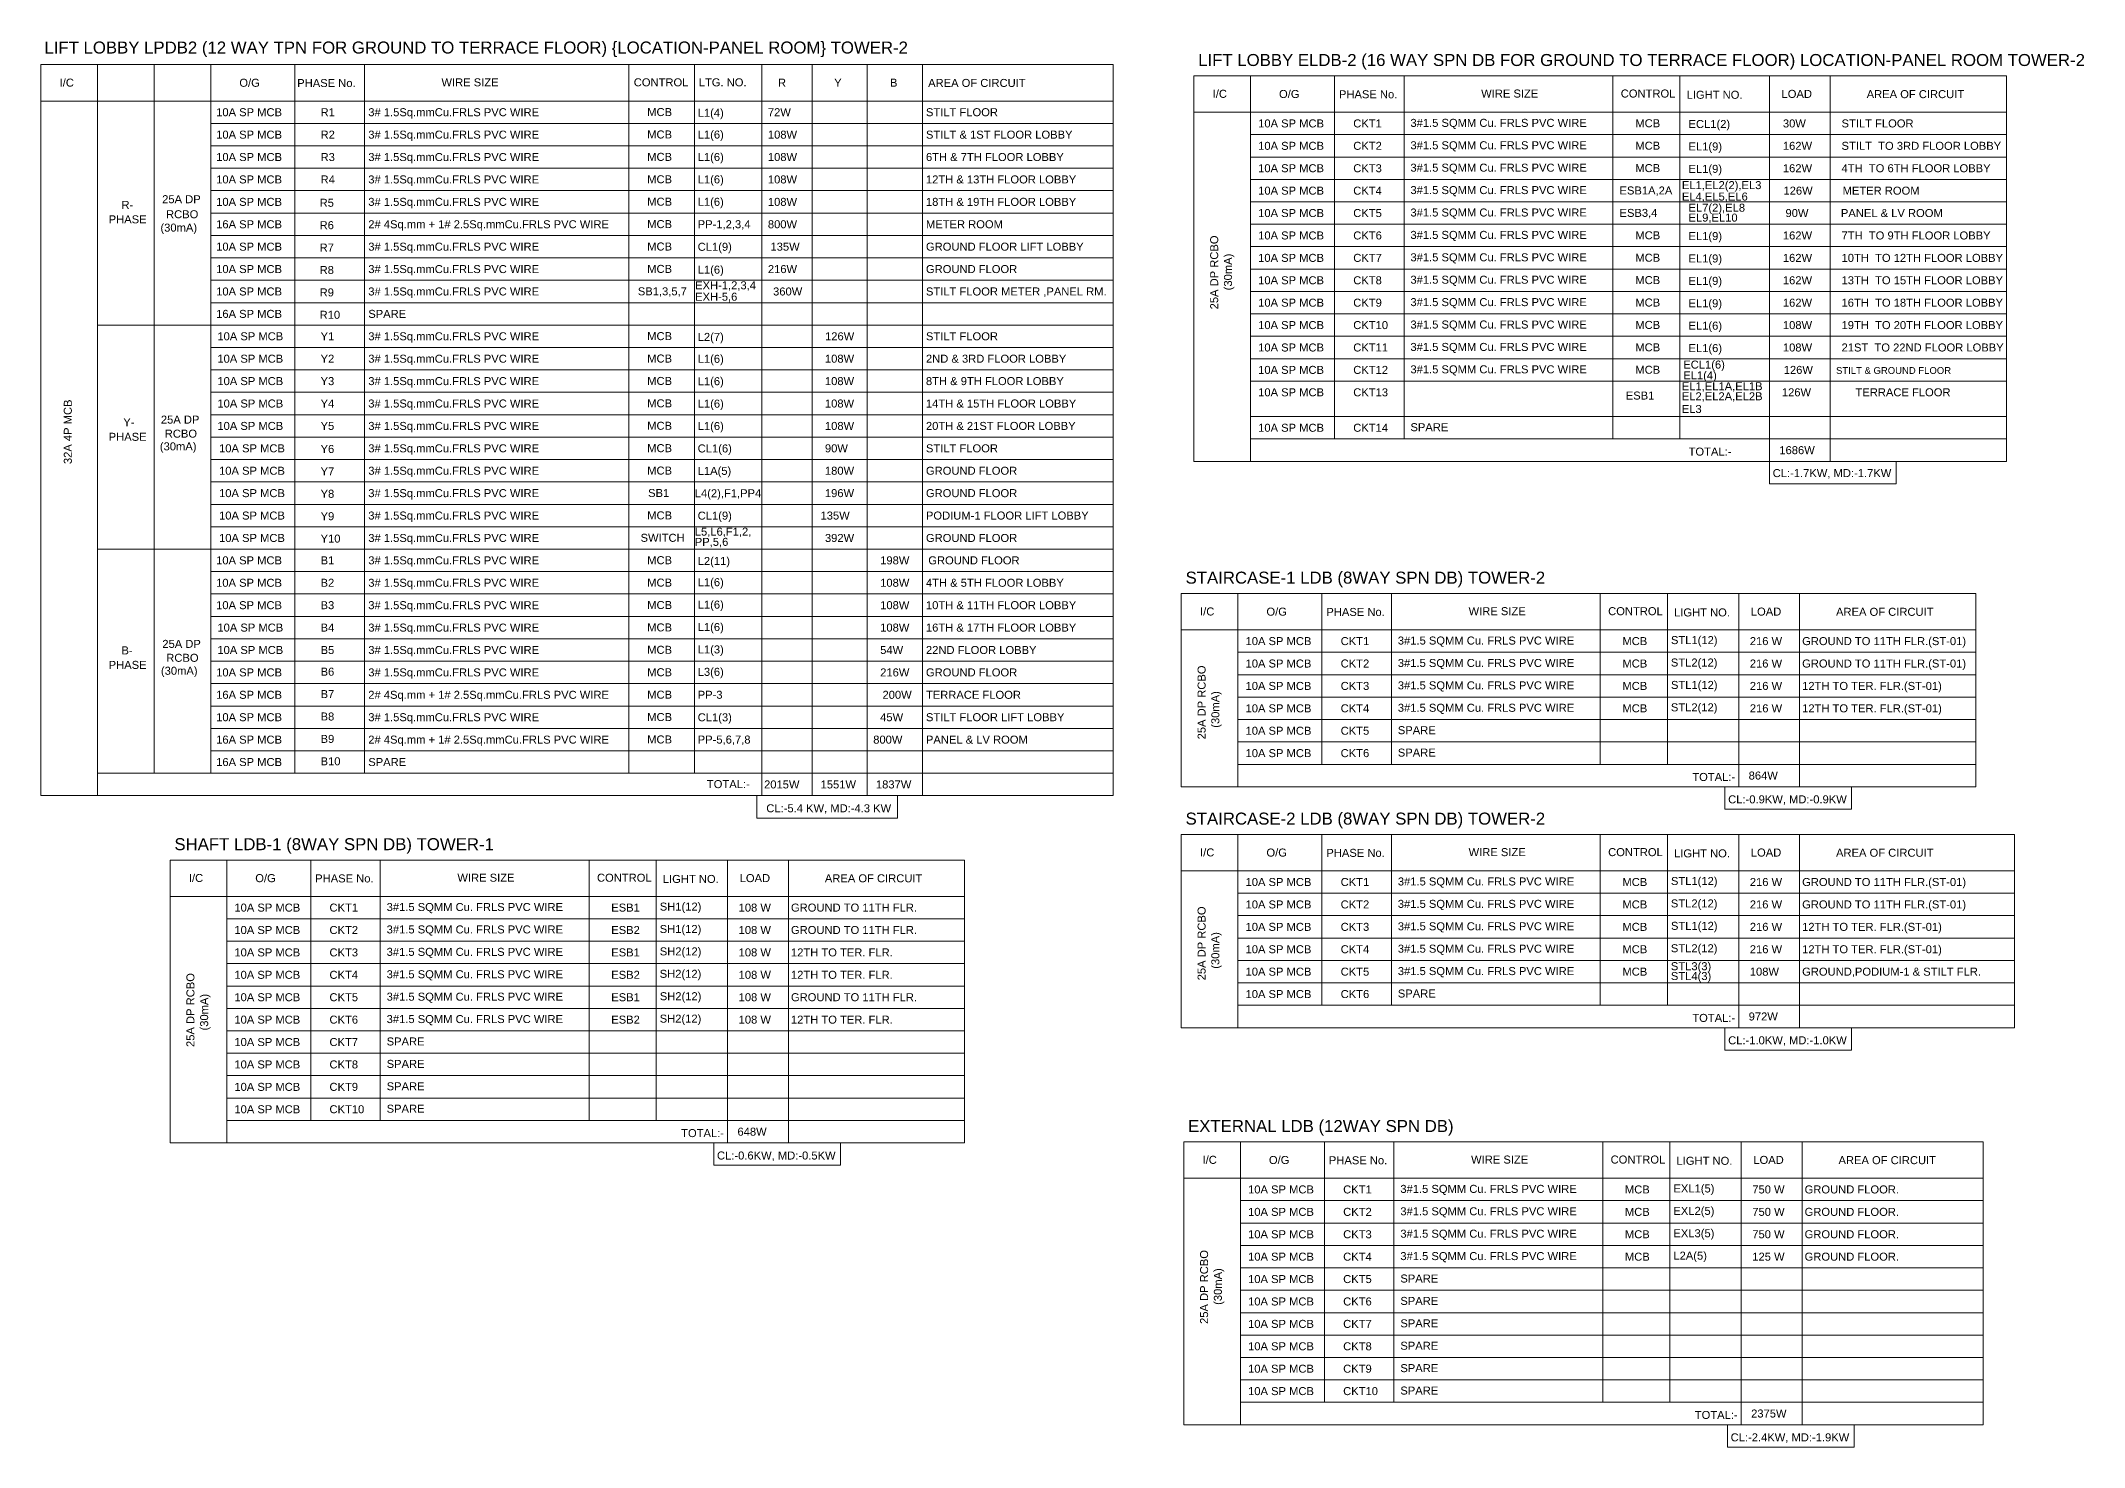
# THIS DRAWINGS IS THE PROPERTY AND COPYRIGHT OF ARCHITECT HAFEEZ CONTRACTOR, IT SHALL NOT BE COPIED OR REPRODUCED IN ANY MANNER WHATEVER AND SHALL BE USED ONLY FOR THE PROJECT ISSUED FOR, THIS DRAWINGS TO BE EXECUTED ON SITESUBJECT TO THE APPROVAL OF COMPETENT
# Model space of a CAD drawing. Header units: millimetres. Extents: x -33759 to 17314, y -21328 to 43244.
# Drawn here: x -33759 to 17314, y -21328 to 13817 of the extents above; entities that cross this region are included whole.
import ezdxf

# ---------------------------------------------------------------- set-up
doc = ezdxf.new("R2010")
doc.units = ezdxf.units.MM
doc.header["$MEASUREMENT"] = 0
doc.layers.add('MEP DB DETAILS', color=7, linetype='Continuous', lineweight=0)
doc.styles.add('MEP', font='arial.ttf', dxfattribs={"width": 0.8})

msp = doc.modelspace()

# ---------------------------------------------------------------- linework, layer by layer
at = {"layer": 'MEP DB DETAILS'}
for p, q in [((-33759, 13223), (-6957, 13223)), ((-33759, -5046), (-33759, 13223)), ((-32342, -5046), (-32342, 13223)), ((-30926, 13223), (-30926, -4486)), ((-29509, -4486), (-29509, 13223)), ((-27411, -4486), (-27411, 13223)), ((-25672, -4486), (-25672, 13223)), ((-19065, -4486), (-19065, 13223)), ((-17424, -4486), (-17424, 13223)), ((-15735, -5046), (-15735, 13223)), ((-14483, -5046), (-14483, 13223)), ((-13102, -5046), (-13102, 13223)), ((-11721, -5046), (-11721, 13223)), ((-6957, -5046), (-6957, 13223)), ((-4938, 3308), (-4938, 12943)), ((-4938, 12943), (15372, 12943)), ((-3522, 3308), (-3522, 12943)), ((-1424, 3868), (-1424, 12943)), ((315, 3868), (315, 12943)), ((5534, 3868), (5534, 12943)), ((7212, 3868), (7212, 12943)), ((9448, 3308), (9448, 12943)), ((10969, 3325), (10969, 12943)), ((15372, 3308), (15372, 12943)), ((-33759, 12314), (-6957, 12314)), ((-29509, 11754), (-6957, 11754)), ((-4938, 12034), (15372, 12034)), ((-3522, 11474), (15372, 11474)), ((-29509, 11194), (-6957, 11194)), ((-3522, 10914), (15372, 10914)), ((-29509, 10634), (-6957, 10634)), ((-3522, 10354), (15372, 10354)), ((-29509, 10074), (-6957, 10074)), ((-3522, 9794), (15372, 9794)), ((-29509, 9514), (-6957, 9514)), ((-3522, 9234), (15372, 9234)), ((-29509, 8954), (-6957, 8954)), ((-29509, 8394), (-6957, 8394)), ((-3522, 8674), (15372, 8674)), ((-3522, 8674), (15372, 8674)), ((-3522, 8674), (15372, 8674)), ((-29509, 7834), (-6957, 7834)), ((-3522, 8114), (15372, 8114)), ((-29509, 7274), (-6957, 7274)), ((-3522, 7554), (15372, 7554)), ((-32342, 6714), (-6957, 6714)), ((-3522, 6994), (15372, 6994)), ((-29509, 6154), (-6957, 6154)), ((-3522, 6434), (15372, 6434)), ((-3522, 5874), (15372, 5874)), ((-29509, 5594), (-6957, 5594)), ((-3522, 5314), (15372, 5314)), ((-29509, 5034), (-6957, 5034)), ((-29509, 4474), (-6957, 4474)), ((-3522, 4428), (15372, 4428)), ((-29509, 3914), (-6957, 3914)), ((-3522, 3868), (15372, 3868)), ((-29509, 3354), (-6957, 3354)), ((-4938, 3308), (15372, 3308)), ((-29509, 2794), (-6957, 2794)), ((9448, 2748), (12615, 2748)), ((-29509, 2234), (-6957, 2234)), ((-29509, 1674), (-6957, 1674)), ((-32342, 1114), (-6957, 1114)), ((-29509, 554), (-6957, 554)), ((-5253, -4824), (-5253, 6)), ((-5253, 6), (14605, 6)), ((-3836, -4824), (-3836, 6)), ((-1738, -4264), (-1738, 6)), ((1, -4264), (1, 6)), ((5219, -4264), (5219, 6)), ((6897, -4264), (6897, 6)), ((8681, -4824), (8681, 6)), ((10203, -4824), (10203, 6)), ((14605, -4824), (14605, 6)), ((-29509, -6), (-6957, -6)), ((-29509, -566), (-6957, -566)), ((-5253, -904), (14605, -904)), ((-29509, -1126), (-6957, -1126)), ((-3836, -1464), (14605, -1464)), ((-29509, -1686), (-6957, -1686)), ((-3836, -2024), (14605, -2024)), ((-29509, -2246), (-6957, -2246)), ((-29509, -2806), (-6957, -2806)), ((-3836, -2584), (14605, -2584)), ((-29509, -3366), (-6957, -3366)), ((-3836, -3144), (14605, -3144)), ((-29509, -3926), (-6957, -3926)), ((-3836, -3704), (14605, -3704)), ((-32342, -4486), (-6957, -4486)), ((-29509, -4486), (-6957, -4486)), ((-3836, -4264), (14605, -4264)), ((-3836, -4264), (14605, -4264)), ((-3836, -4264), (14605, -4264)), ((-33759, -5046), (-6957, -5046)), ((-5253, -4824), (14605, -4824)), ((-3836, -4824), (14605, -4824)), ((-3836, -4824), (14605, -4824)), ((-15864, -5606), (-12346, -5606)), ((8336, -5384), (11503, -5384)), ((-5253, -10845), (-5253, -6016)), ((-5253, -6016), (15569, -6016)), ((-3836, -10845), (-3836, -6016)), ((-1738, -10285), (-1738, -6016)), ((1, -10285), (1, -6016)), ((5219, -10285), (5219, -6016)), ((6897, -10285), (6897, -6016)), ((8681, -10845), (8681, -6016)), ((10203, -10845), (10203, -6016)), ((15569, -10845), (15569, -6016)), ((-30528, -13724), (-30528, -6655)), ((-30528, -6655), (-10670, -6655)), ((-29111, -13724), (-29111, -6655)), ((-27013, -13164), (-27013, -6655)), ((-25274, -13164), (-25274, -6655)), ((-20056, -13164), (-20056, -6655)), ((-18378, -13164), (-18378, -6655)), ((-16594, -13724), (-16594, -6655)), ((-15072, -13724), (-15072, -6655)), ((-10670, -13724), (-10670, -6655)), ((-5253, -6925), (15569, -6925)), ((-30528, -7564), (-10670, -7564)), ((-3836, -7485), (15569, -7485)), ((-29111, -8124), (-10670, -8124)), ((-3836, -8045), (15569, -8045)), ((-3836, -8605), (15569, -8605)), ((-29111, -8684), (-10670, -8684)), ((-3836, -9165), (15569, -9165)), ((-29111, -9244), (-10670, -9244)), ((-29111, -9804), (-10670, -9804)), ((-3836, -9725), (15569, -9725)), ((-29111, -10364), (-10670, -10364)), ((-3836, -10285), (15569, -10285)), ((-3836, -10285), (15569, -10285)), ((-3836, -10285), (15569, -10285)), ((-29111, -10924), (-10670, -10924)), ((-5253, -10845), (15569, -10845)), ((-3836, -10845), (15569, -10845)), ((-3836, -10845), (15569, -10845)), ((-29111, -11484), (-10670, -11484)), ((8336, -11405), (11503, -11405)), ((-29111, -12044), (-10670, -12044)), ((-29111, -12604), (-10670, -12604)), ((-29111, -13164), (-10670, -13164)), ((-29111, -13164), (-10670, -13164)), ((-29111, -13164), (-10670, -13164)), ((-30528, -13724), (-10670, -13724)), ((-29111, -13724), (-10670, -13724)), ((-29111, -13724), (-10670, -13724)), ((-5191, -20768), (-5191, -13699)), ((-5191, -13699), (14788, -13699)), ((-3774, -20768), (-3774, -13699)), ((-1676, -20208), (-1676, -13699)), ((63, -20208), (63, -13699)), ((5282, -20208), (5282, -13699)), ((6959, -20208), (6959, -13699)), ((8744, -20768), (8744, -13699)), ((10265, -20768), (10265, -13699)), ((14788, -20768), (14788, -13699)), ((-16939, -14284), (-13772, -14284)), ((-5191, -14608), (14788, -14608)), ((-3774, -15168), (14788, -15168)), ((-3774, -15728), (14788, -15728)), ((-3774, -16288), (14788, -16288)), ((-3774, -16848), (14788, -16848)), ((-3774, -17408), (14788, -17408)), ((-3774, -17968), (14788, -17968)), ((-3774, -17968), (14788, -17968)), ((-3774, -17968), (14788, -17968)), ((-3774, -18528), (14788, -18528)), ((-3774, -19088), (14788, -19088)), ((-3774, -19648), (14788, -19648)), ((-3774, -20208), (14788, -20208)), ((-5191, -20768), (14788, -20768)), ((-3774, -20768), (14788, -20768)), ((-3774, -20768), (14788, -20768)), ((8398, -21328), (11565, -21328))]:
    msp.add_line(p, q, dxfattribs=at)
for points in [[(9448, 2748), (9448, 3308)], [(12615, 2748), (12615, 3308)], [(-15864, -5606), (-15864, -5046)], [(-12346, -5606), (-12346, -5046)], [(8336, -5384), (8336, -4824)], [(11503, -5384), (11503, -4824)], [(8336, -11405), (8336, -10845)], [(11503, -11405), (11503, -10845)], [(-16939, -14284), (-16939, -13724)], [(-13772, -14284), (-13772, -13724)], [(8398, -21328), (8398, -20768)], [(11565, -21328), (11565, -20768)]]:
    msp.add_lwpolyline(points, dxfattribs=at)

# ---------------------------------------------------------------- texts
at = {"layer": 'MEP DB DETAILS', "color": 7, "style": 'MEP'}
msp.add_text('LIFT LOBBY LPDB2 (12 WAY TPN FOR GROUND TO TERRACE FLOOR) {LOCATION-PANEL ROOM} TOWER-2', height=300, dxfattribs=at).set_placement((-33670, 13501))
at = {"layer": 'MEP DB DETAILS', "style": 'MEP'}
for s, height, p in [('LIFT LOBBY ELDB-2 (16 WAY SPN DB FOR GROUND TO TERRACE FLOOR) LOCATION-PANEL ROOM TOWER-2', 300, (-4831, 13189)), ('I/C', 200, (-33290, 12674)), ('O/G', 200, (-28798, 12670)), ('PHASE No.', 200, (-27351, 12663)), ('WIRE SIZE', 200, (-23746, 12681)), ('CONTROL', 200, (-18939, 12681)), ('LTG. NO.', 200, (-17315, 12681)), ('R', 200, (-15334, 12672)), ('Y', 200, (-13930, 12672)), ('B', 200, (-12535, 12672)), ('AREA OF CIRCUIT', 200, (-11581, 12666)), ('I/C', 200, (-4469, 12394)), ('O/G', 200, (-2810, 12390)), ('PHASE No.', 200, (-1313, 12383)), ('WIRE SIZE', 200, (2242, 12401)), ('CONTROL', 200, (5731, 12401)), ('LIGHT NO.', 200, (7378, 12370)), ('LOAD', 200, (9750, 12392)), ('AREA OF CIRCUIT', 200, (11878, 12386)), ('TOTAL:-', 200, (7427, 3452)), ('CL:-1.7KW, MD:-1.7KW ', 200, (9529, 2915)), ('STAIRCASE-1 LDB (8WAY SPN DB) TOWER-2', 300, (-5146, 252)), ('I/C', 200, (-4784, -543)), ('O/G', 200, (-3125, -548)), ('PHASE No.', 200, (-1627, -555)), ('WIRE SIZE', 200, (1928, -536)), ('CONTROL', 200, (5416, -536)), ('LIGHT NO.', 200, (7063, -567)), ('LOAD', 200, (8983, -546)), ('AREA OF CIRCUIT', 200, (11112, -552)), ('TOTAL:-', 200, (7520, -4679)), ('TOTAL:-', 200, (-17111, -4858)), ('CL:-0.9KW, MD:-0.9KW ', 200, (8416, -5239)), ('CL:-5.4 KW, MD:-4.3 KW ', 200, (-15626, -5462)), ('STAIRCASE-2 LDB (8WAY SPN DB) TOWER-2 ', 300, (-5146, -5770)), ('SHAFT LDB-1 (8WAY SPN DB) TOWER-1 ', 300, (-30421, -6409)), ('I/C', 200, (-4784, -6565)), ('O/G', 200, (-3125, -6569)), ('PHASE No.', 200, (-1627, -6576)), ('WIRE SIZE', 200, (1928, -6558)), ('CONTROL', 200, (5416, -6558)), ('LIGHT NO.', 200, (7063, -6589)), ('LOAD', 200, (8983, -6568)), ('AREA OF CIRCUIT', 200, (11112, -6573)), ('I/C', 200, (-30059, -7204)), ('O/G', 200, (-28400, -7208)), ('PHASE No.', 200, (-26902, -7215)), ('WIRE SIZE', 200, (-23348, -7197)), ('CONTROL', 200, (-19859, -7197)), ('LIGHT NO.', 200, (-18212, -7228)), ('LOAD', 200, (-16292, -7207)), ('AREA OF CIRCUIT', 200, (-14163, -7212)), ('TOTAL:-', 200, (7520, -10701)), ('CL:-1.0KW, MD:-1.0KW ', 200, (8416, -11261)), ('EXTERNAL LDB (12WAY SPN DB)', 300, (-5084, -13453)), ('TOTAL:-', 200, (-17755, -13580)), ('CL:-0.6KW, MD:-0.5KW ', 200, (-16859, -14140)), ('I/C', 200, (-4722, -14248)), ('O/G', 200, (-3063, -14252)), ('PHASE No.', 200, (-1565, -14259)), ('WIRE SIZE', 200, (1990, -14241)), ('CONTROL', 200, (5478, -14241)), ('LIGHT NO.', 200, (7125, -14272)), ('LOAD', 200, (9045, -14250)), ('AREA OF CIRCUIT', 200, (11174, -14256)), ('TOTAL:-', 200, (7582, -20624)), ('CL:-2.4KW, MD:-1.9KW ', 200, (8478, -21184))]:
    msp.add_text(s, height=height, dxfattribs=at).set_placement(p)
at = {"layer": 'MEP DB DETAILS', "color": 1, "style": 'MEP'}
for s, height, p in [('10A SP MCB', 200, (-29377, 11934)), ('R1', 200, (-26767, 11934)), ('3# 1.5Sq.mmCu.FRLS PVC WIRE ', 200, (-25575, 11934)), ('MCB', 200, (-18603, 11938)), ('L1(4)', 200, (-17341, 11919)), ('72W', 200, (-15587, 11934)), ('STILT FLOOR', 200, (-11636, 11934)), ('10A SP MCB', 200, (-3332, 11654)), ('CKT1', 200, (-955, 11654)), ('3#1.5 SQMM Cu. FRLS PVC WIRE', 200, (474, 11668)), ('MCB', 200, (6096, 11658)), ('ECL1(2)', 200, (7425, 11639)), ('30W', 200, (9784, 11654)), ('STILT FLOOR', 200, (11250, 11654)), ('10A SP MCB', 200, (-29377, 11374)), ('R2', 200, (-26767, 11374)), ('3# 1.5Sq.mmCu.FRLS PVC WIRE ', 200, (-25575, 11374)), ('MCB', 200, (-18603, 11378)), ('L1(6)', 200, (-17341, 11375)), ('108W', 200, (-15587, 11374)), ('STILT & 1ST FLOOR LOBBY', 200, (-11636, 11374)), ('10A SP MCB', 200, (-3332, 11094)), ('CKT2', 200, (-955, 11094)), ('3#1.5 SQMM Cu. FRLS PVC WIRE', 200, (474, 11108)), ('MCB', 200, (6096, 11098)), ('EL1(9)', 200, (7425, 11079)), ('162W', 200, (9784, 11094)), ('STILT  TO 3RD FLOOR LOBBY', 200, (11250, 11094)), ('10A SP MCB', 200, (-29377, 10814)), ('R3', 200, (-26767, 10814)), ('3# 1.5Sq.mmCu.FRLS PVC WIRE ', 200, (-25575, 10814)), ('MCB', 200, (-18603, 10818)), ('L1(6)', 200, (-17341, 10815)), ('108W', 200, (-15587, 10814)), ('6TH & 7TH FLOOR LOBBY', 200, (-11636, 10814)), ('10A SP MCB', 200, (-3332, 10534)), ('CKT3', 200, (-955, 10534)), ('3#1.5 SQMM Cu. FRLS PVC WIRE', 200, (474, 10548)), ('MCB', 200, (6096, 10538)), ('EL1(9)', 200, (7425, 10519)), ('162W', 200, (9784, 10534)), ('4TH  TO 6TH FLOOR LOBBY', 200, (11250, 10534)), ('10A SP MCB', 200, (-29377, 10254)), ('R4', 200, (-26767, 10254)), ('3# 1.5Sq.mmCu.FRLS PVC WIRE ', 200, (-25575, 10254)), ('MCB', 200, (-18603, 10258)), ('L1(6)', 200, (-17341, 10255)), ('108W', 200, (-15587, 10254)), ('12TH & 13TH FLOOR LOBBY', 200, (-11636, 10254)), ('EL1,EL2(2),EL3 ', 200, (7259, 10112)), ('R-', 200, (-31745, 9619)), ('25A DP', 200, (-30727, 9760)), ('10A SP MCB', 200, (-29377, 9694)), ('R5', 200, (-26791, 9671)), ('3# 1.5Sq.mmCu.FRLS PVC WIRE ', 200, (-25575, 9694)), ('MCB', 200, (-18603, 9698)), ('L1(6)', 200, (-17341, 9695)), ('108W', 200, (-15587, 9694)), ('18TH & 19TH FLOOR LOBBY', 200, (-11636, 9694)), ('10A SP MCB', 200, (-3332, 9974)), ('CKT4', 200, (-955, 9974)), ('3#1.5 SQMM Cu. FRLS PVC WIRE', 200, (474, 9988)), ('ESB1A,2A', 200, (5700, 9978)), ('EL4,EL5,EL6', 200, (7259, 9826)), ('EL7(2),EL8 ', 200, (7425, 9548)), ('126W', 200, (9798, 9974)), ('METER ROOM', 200, (11276, 9974)), ('PHASE', 200, (-32064, 9257)), ('(30mA)', 200, (-30770, 9050)), ('RCBO', 200, (-30630, 9384)), ('16A SP MCB', 200, (-29377, 9134)), ('R6', 200, (-26791, 9111)), ('2# 4Sq.mm + 1# 2.5Sq.mmCu.FRLS PVC WIRE ', 200, (-25575, 9134)), ('MCB', 200, (-18603, 9138)), ('PP-1,2,3,4', 200, (-17341, 9135)), ('800W', 200, (-15587, 9134)), ('METER ROOM', 200, (-11636, 9134)), ('10A SP MCB', 200, (-3332, 9414)), ('CKT5', 200, (-955, 9414)), ('3#1.5 SQMM Cu. FRLS PVC WIRE', 200, (474, 9428)), ('ESB3,4', 200, (5700, 9418)), ('EL9,EL10', 200, (7425, 9300)), ('90W', 200, (9849, 9414)), ('PANEL & LV ROOM', 200, (11234, 9414)), ('10A SP MCB', 200, (-29377, 8574)), ('R7', 200, (-26791, 8551)), ('3# 1.5Sq.mmCu.FRLS PVC WIRE ', 200, (-25575, 8574)), ('MCB', 200, (-18603, 8578)), ('CL1(9)', 200, (-17341, 8571)), ('135W', 200, (-15522, 8574)), ('GROUND FLOOR LIFT LOBBY', 200, (-11636, 8574)), ('10A SP MCB', 200, (-3332, 8854)), ('CKT6', 200, (-955, 8854)), ('3#1.5 SQMM Cu. FRLS PVC WIRE', 200, (474, 8868)), ('MCB', 200, (6096, 8858)), ('EL1(9)', 200, (7425, 8839)), ('162W', 200, (9784, 8854)), ('7TH  TO 9TH FLOOR LOBBY', 200, (11250, 8854)), ('10A SP MCB', 200, (-29377, 8014)), ('R8', 200, (-26791, 7991)), ('3# 1.5Sq.mmCu.FRLS PVC WIRE ', 200, (-25575, 8014)), ('MCB', 200, (-18603, 8018)), ('L1(6)', 200, (-17341, 7999)), ('216W', 200, (-15587, 8014)), ('GROUND FLOOR', 200, (-11636, 8014)), ('10A SP MCB', 200, (-3332, 8294)), ('CKT7', 200, (-955, 8294)), ('3#1.5 SQMM Cu. FRLS PVC WIRE', 200, (474, 8308)), ('MCB', 200, (6096, 8298)), ('EL1(9)', 200, (7425, 8279)), ('162W', 200, (9784, 8294)), ('10TH  TO 12TH FLOOR LOBBY', 200, (11250, 8294)), ('SB1,3,5,7', 200, (-18838, 7458)), ('EXH-1,2,3,4', 200, (-17406, 7608)), ('10A SP MCB', 200, (-3332, 7734)), ('CKT8', 200, (-955, 7734)), ('3#1.5 SQMM Cu. FRLS PVC WIRE', 200, (474, 7748)), ('MCB', 200, (6096, 7738)), ('EL1(9)', 200, (7425, 7719)), ('162W', 200, (9784, 7734)), ('13TH  TO 15TH FLOOR LOBBY', 200, (11250, 7734)), ('10A SP MCB', 200, (-29377, 7454)), ('R9', 200, (-26791, 7431)), ('3# 1.5Sq.mmCu.FRLS PVC WIRE ', 200, (-25575, 7454)), ('EXH-5,6', 200, (-17406, 7323)), ('360W', 200, (-15457, 7454)), ('STILT FLOOR METER ,PANEL RM.', 200, (-11636, 7454)), ('10A SP MCB', 200, (-3332, 7174)), ('CKT9', 200, (-955, 7174)), ('3#1.5 SQMM Cu. FRLS PVC WIRE', 200, (474, 7188)), ('MCB', 200, (6096, 7178)), ('EL1(9)', 200, (7425, 7159)), ('162W', 200, (9784, 7174)), ('16TH  TO 18TH FLOOR LOBBY', 200, (11250, 7174)), ('16A SP MCB', 200, (-29377, 6894)), ('R10', 200, (-26791, 6871)), ('SPARE', 200, (-25575, 6894)), ('10A SP MCB', 200, (-3332, 6614)), ('CKT10', 200, (-955, 6614)), ('3#1.5 SQMM Cu. FRLS PVC WIRE', 200, (474, 6628)), ('MCB', 200, (6096, 6618)), ('EL1(6)', 200, (7425, 6599)), ('108W', 200, (9784, 6614)), ('19TH  TO 20TH FLOOR LOBBY', 200, (11250, 6614)), ('10A SP MCB', 200, (-3332, 6054)), ('CKT11', 200, (-955, 6054)), ('3#1.5 SQMM Cu. FRLS PVC WIRE', 200, (474, 6068)), ('MCB', 200, (6096, 6058)), ('EL1(6)', 200, (7425, 6039)), ('108W', 200, (9784, 6054)), ('21ST  TO 22ND FLOOR LOBBY', 200, (11250, 6054)), ('10A SP MCB', 200, (-3332, 5494)), ('CKT12', 200, (-955, 5494)), ('3#1.5 SQMM Cu. FRLS PVC WIRE', 200, (474, 5508)), ('MCB', 200, (6096, 5498)), ('ECL1(6)', 200, (7294, 5627)), ('126W', 200, (9805, 5494)), ('STILT & GROUND FLOOR ', 170, (11112, 5494)), ('10A SP MCB', 200, (-3332, 4934)), ('CKT13', 200, (-955, 4934)), ('EL1,EL1A,EL1B', 200, (7257, 5086)), ('EL1(4)', 200, (7294, 5358)), ('126W', 200, (9758, 4934)), ('TERRACE FLOOR', 200, (11599, 4934)), ('ESB1', 200, (5857, 4853)), ('EL2,EL2A,EL2B', 200, (7257, 4835)), ('EL3', 200, (7257, 4518)), ('10A SP MCB', 200, (-3332, 4048)), ('CKT14', 200, (-955, 4048)), ('SPARE', 200, (474, 4062)), ('1686W', 200, (9695, 3488)), ('10A SP MCB', 200, (-3647, -1284)), ('CKT1', 200, (-1269, -1284)), ('3#1.5 SQMM Cu. FRLS PVC WIRE', 200, (159, -1270)), ('MCB', 200, (5773, -1284)), ('STL1(12)', 200, (6986, -1259)), ('216 W', 200, (8957, -1284)), ('GROUND TO 11TH FLR.(ST-01)', 200, (10265, -1284)), ('10A SP MCB', 200, (-3647, -1844)), ('CKT2', 200, (-1269, -1844)), ('3#1.5 SQMM Cu. FRLS PVC WIRE', 200, (159, -1830)), ('MCB', 200, (5773, -1844)), ('STL2(12)', 200, (6984, -1819)), ('216 W', 200, (8957, -1844)), ('GROUND TO 11TH FLR.(ST-01)', 200, (10265, -1844)), ('10A SP MCB', 200, (-3647, -2404)), ('CKT3', 200, (-1269, -2404)), ('3#1.5 SQMM Cu. FRLS PVC WIRE', 200, (159, -2390)), ('MCB', 200, (5773, -2404)), ('STL1(12)', 200, (6986, -2379)), ('216 W', 200, (8957, -2404)), ('12TH TO TER. FLR.(ST-01)', 200, (10265, -2404)), ('10A SP MCB', 200, (-3647, -2964)), ('CKT4', 200, (-1269, -2964)), ('3#1.5 SQMM Cu. FRLS PVC WIRE', 200, (159, -2950)), ('MCB', 200, (5773, -2964)), ('STL2(12)', 200, (6984, -2939)), ('216 W', 200, (8957, -2964)), ('12TH TO TER. FLR.(ST-01)', 200, (10265, -2964)), ('10A SP MCB', 200, (-3647, -3524)), ('CKT5', 200, (-1269, -3524)), ('SPARE', 200, (159, -3510)), ('10A SP MCB', 200, (-3647, -4084)), ('CKT6', 200, (-1269, -4084)), ('SPARE', 200, (159, -4070)), ('864W', 200, (8928, -4644)), ('2015W', 200, (-15682, -4866)), ('10A SP MCB', 200, (-3647, -7305)), ('CKT1', 200, (-1269, -7305)), ('3#1.5 SQMM Cu. FRLS PVC WIRE', 200, (159, -7291)), ('MCB', 200, (5773, -7305)), ('STL1(12)', 200, (6986, -7280)), ('216 W', 200, (8957, -7305)), ('GROUND TO 11TH FLR.(ST-01)', 200, (10265, -7305)), ('3#1.5 SQMM Cu. FRLS PVC WIRE', 200, (159, -7851)), ('STL2(12)', 200, (6984, -7840)), ('GROUND TO 11TH FLR.(ST-01)', 200, (10265, -7865)), ('10A SP MCB', 200, (-28922, -7944)), ('CKT1', 200, (-26545, -7944)), ('3#1.5 SQMM Cu. FRLS PVC WIRE', 200, (-25116, -7930)), ('ESB1', 200, (-19502, -7944)), ('SH1(12)', 200, (-18289, -7919)), ('108 W', 200, (-16318, -7944)), ('GROUND TO 11TH FLR.', 200, (-15010, -7944)), ('10A SP MCB', 200, (-3647, -7865)), ('CKT2', 200, (-1269, -7865)), ('MCB', 200, (5773, -7865)), ('216 W', 200, (8957, -7865)), ('10A SP MCB', 200, (-28922, -8504)), ('CKT2', 200, (-26545, -8504)), ('3#1.5 SQMM Cu. FRLS PVC WIRE', 200, (-25116, -8490)), ('ESB2', 200, (-19502, -8504)), ('SH1(12)', 200, (-18291, -8479)), ('108 W', 200, (-16318, -8504)), ('GROUND TO 11TH FLR.', 200, (-15010, -8504)), ('10A SP MCB', 200, (-3647, -8425)), ('CKT3', 200, (-1269, -8425)), ('3#1.5 SQMM Cu. FRLS PVC WIRE', 200, (159, -8411)), ('MCB', 200, (5773, -8425)), ('STL1(12)', 200, (6986, -8400)), ('216 W', 200, (8957, -8425)), ('12TH TO TER. FLR.(ST-01)', 200, (10265, -8425)), ('10A SP MCB', 200, (-28922, -9064)), ('CKT3', 200, (-26545, -9064)), ('3#1.5 SQMM Cu. FRLS PVC WIRE', 200, (-25116, -9050)), ('ESB1', 200, (-19502, -9064)), ('SH2(12)', 200, (-18289, -9039)), ('108 W', 200, (-16318, -9064)), ('12TH TO TER. FLR.', 200, (-15010, -9064)), ('10A SP MCB', 200, (-3647, -8985)), ('CKT4', 200, (-1269, -8985)), ('3#1.5 SQMM Cu. FRLS PVC WIRE', 200, (159, -8971)), ('MCB', 200, (5773, -8985)), ('STL2(12)', 200, (6984, -8960)), ('216 W', 200, (8957, -8985)), ('12TH TO TER. FLR.(ST-01)', 200, (10265, -8985)), ('10A SP MCB', 200, (-28922, -9624)), ('CKT4', 200, (-26545, -9624)), ('3#1.5 SQMM Cu. FRLS PVC WIRE', 200, (-25116, -9610)), ('ESB2', 200, (-19502, -9624)), ('SH2(12)', 200, (-18291, -9599)), ('108 W', 200, (-16318, -9624)), ('12TH TO TER. FLR.', 200, (-15010, -9624)), ('10A SP MCB', 200, (-3647, -9545)), ('CKT5', 200, (-1269, -9545)), ('3#1.5 SQMM Cu. FRLS PVC WIRE', 200, (159, -9531)), ('MCB', 200, (5773, -9545)), ('STL3(3)', 200, (6984, -9409)), ('STL4(3)', 200, (6984, -9655)), ('108W', 200, (8957, -9545)), ('GROUND,PODIUM-1 & STILT FLR.', 200, (10265, -9545)), ('10A SP MCB', 200, (-28922, -10184)), ('CKT5', 200, (-26545, -10184)), ('3#1.5 SQMM Cu. FRLS PVC WIRE', 200, (-25116, -10170)), ('ESB1', 200, (-19502, -10184)), ('SH2(12)', 200, (-18289, -10159)), ('108 W', 200, (-16318, -10184)), ('GROUND TO 11TH FLR.', 200, (-15010, -10184)), ('10A SP MCB', 200, (-3647, -10105)), ('CKT6', 200, (-1269, -10105)), ('SPARE', 200, (159, -10091)), ('10A SP MCB', 200, (-28922, -10744)), ('CKT6', 200, (-26545, -10744)), ('3#1.5 SQMM Cu. FRLS PVC WIRE', 200, (-25116, -10730)), ('ESB2', 200, (-19502, -10744)), ('SH2(12)', 200, (-18291, -10719)), ('108 W', 200, (-16318, -10744)), ('12TH TO TER. FLR.', 200, (-15010, -10744)), ('972W', 200, (8928, -10665)), ('10A SP MCB', 200, (-28922, -11304)), ('CKT7', 200, (-26545, -11304)), ('SPARE', 200, (-25116, -11290)), ('10A SP MCB', 200, (-28922, -11864)), ('CKT8', 200, (-26545, -11864)), ('SPARE', 200, (-25116, -11850)), ('10A SP MCB', 200, (-28922, -12424)), ('CKT9', 200, (-26545, -12424)), ('SPARE', 200, (-25116, -12410)), ('SPARE', 200, (-25116, -12970)), ('10A SP MCB', 200, (-28922, -12984)), ('CKT10', 200, (-26545, -12984)), ('648W', 200, (-16347, -13544)), ('10A SP MCB', 200, (-3584, -14988)), ('CKT1', 200, (-1207, -14988)), ('3#1.5 SQMM Cu. FRLS PVC WIRE', 200, (222, -14974)), ('MCB', 200, (5835, -14988)), ('EXL1(5)', 200, (7048, -14963)), ('750 W', 200, (9019, -14988)), ('GROUND FLOOR.', 200, (10327, -14988)), ('EXL2(5)', 200, (7047, -15523)), ('10A SP MCB', 200, (-3584, -15548)), ('CKT2', 200, (-1207, -15548)), ('3#1.5 SQMM Cu. FRLS PVC WIRE', 200, (222, -15534)), ('MCB', 200, (5835, -15548)), ('750 W', 200, (9019, -15548)), ('GROUND FLOOR.', 200, (10327, -15548)), ('10A SP MCB', 200, (-3584, -16108)), ('CKT3', 200, (-1207, -16108)), ('3#1.5 SQMM Cu. FRLS PVC WIRE', 200, (222, -16094)), ('MCB', 200, (5835, -16108)), ('EXL3(5)', 200, (7047, -16083)), ('750 W', 200, (9019, -16108)), ('GROUND FLOOR.', 200, (10327, -16108)), ('10A SP MCB', 200, (-3584, -16668)), ('CKT4', 200, (-1207, -16668)), ('3#1.5 SQMM Cu. FRLS PVC WIRE', 200, (222, -16654)), ('MCB', 200, (5835, -16668)), ('L2A(5)', 200, (7047, -16643)), ('125 W', 200, (9019, -16668)), ('GROUND FLOOR.', 200, (10327, -16668)), ('10A SP MCB', 200, (-3584, -17228)), ('CKT5', 200, (-1207, -17228)), ('SPARE', 200, (222, -17214)), ('10A SP MCB', 200, (-3584, -17788)), ('CKT6', 200, (-1207, -17788)), ('SPARE', 200, (222, -17774)), ('10A SP MCB', 200, (-3584, -18348)), ('CKT7', 200, (-1207, -18348)), ('SPARE', 200, (222, -18334)), ('10A SP MCB', 200, (-3584, -18908)), ('CKT8', 200, (-1207, -18908)), ('SPARE', 200, (222, -18894)), ('10A SP MCB', 200, (-3584, -19468)), ('CKT9', 200, (-1207, -19468)), ('SPARE', 200, (222, -19454)), ('10A SP MCB', 200, (-3584, -20028)), ('CKT10', 200, (-1207, -20028)), ('SPARE', 200, (222, -20014)), ('2375W', 200, (8990, -20588))]:
    msp.add_text(s, height=height, dxfattribs=at).set_placement(p)
for s, p in [('25A DP RCBO', (-4331, 7107)), ('(30mA)', (-3987, 7583)), ('25A DP RCBO', (-4646, -3640)), ('(30mA)', (-4302, -3350)), ('25A DP RCBO', (-4646, -9662)), ('(30mA)', (-4302, -9372)), ('25A DP RCBO', (-29921, -11328)), ('(30mA)', (-29577, -10916)), ('25A DP RCBO', (-4584, -18250)), ('(30mA)', (-4239, -17773))]:
    msp.add_text(s, height=200, rotation=90, dxfattribs=at).set_placement(p)
at = {"layer": 'MEP DB DETAILS', "color": 30, "style": 'MEP'}
for s, p in [('10A SP MCB', (-29347, 6334)), ('Y1', (-26767, 6334)), ('3# 1.5Sq.mmCu.FRLS PVC WIRE ', (-25575, 6334)), ('MCB', (-18603, 6338)), ('L2(7)', (-17341, 6319)), ('126W', (-14158, 6334)), ('STILT FLOOR', (-11636, 6334)), ('10A SP MCB', (-29347, 5774)), ('Y2', (-26767, 5774)), ('3# 1.5Sq.mmCu.FRLS PVC WIRE ', (-25575, 5774)), ('MCB', (-18603, 5778)), ('L1(6)', (-17341, 5771)), ('108W', (-14161, 5774)), ('2ND & 3RD FLOOR LOBBY', (-11636, 5774)), ('10A SP MCB', (-29347, 5214)), ('Y3', (-26767, 5214)), ('3# 1.5Sq.mmCu.FRLS PVC WIRE ', (-25575, 5214)), ('MCB', (-18603, 5218)), ('L1(6)', (-17341, 5211)), ('108W', (-14161, 5214)), ('8TH & 9TH FLOOR LOBBY', (-11636, 5214)), ('10A SP MCB', (-29347, 4654)), ('Y4', (-26767, 4654)), ('3# 1.5Sq.mmCu.FRLS PVC WIRE ', (-25575, 4654)), ('MCB', (-18603, 4658)), ('L1(6)', (-17341, 4651)), ('108W', (-14161, 4654)), ('14TH & 15TH FLOOR LOBBY', (-11636, 4654)), ('Y-', (-31699, 4185)), ('25A DP', (-30759, 4252)), ('RCBO', (-30662, 3901)), ('10A SP MCB', (-29347, 4094)), ('Y5', (-26767, 4094)), ('3# 1.5Sq.mmCu.FRLS PVC WIRE ', (-25575, 4094)), ('MCB', (-18603, 4098)), ('L1(6)', (-17341, 4091)), ('108W', (-14161, 4094)), ('20TH & 21ST FLOOR LOBBY', (-11636, 4094)), ('PHASE', (-32064, 3822)), ('(30mA)', (-30785, 3583)), ('10A SP MCB', (-29305, 3534)), ('Y6', (-26767, 3518)), ('3# 1.5Sq.mmCu.FRLS PVC WIRE ', (-25575, 3534)), ('MCB', (-18603, 3538)), ('CL1(6)', (-17341, 3531)), ('90W', (-14161, 3534)), ('STILT FLOOR', (-11636, 3534)), ('10A SP MCB', (-29305, 2974)), ('Y7', (-26767, 2958)), ('3# 1.5Sq.mmCu.FRLS PVC WIRE ', (-25575, 2974)), ('MCB', (-18603, 2978)), ('L1A(5)', (-17341, 2971)), ('180W', (-14161, 2974)), ('GROUND FLOOR', (-11636, 2974)), ('10A SP MCB', (-29305, 2414)), ('Y8', (-26767, 2398)), ('3# 1.5Sq.mmCu.FRLS PVC WIRE ', (-25575, 2414)), ('SB1', (-18581, 2418)), ('L4(2),F1,PP4', (-17414, 2411)), ('196W', (-14161, 2414)), ('GROUND FLOOR', (-11636, 2414)), ('10A SP MCB', (-29305, 1854)), ('3# 1.5Sq.mmCu.FRLS PVC WIRE ', (-25575, 1854)), ('MCB', (-18603, 1858)), ('CL1(9)', (-17341, 1851)), ('135W', (-14271, 1854)), ('PODIUM-1 FLOOR LIFT LOBBY', (-11636, 1854)), ('Y9', (-26767, 1838)), ('L5,L6,F1,2,', (-17414, 1452)), ('10A SP MCB', (-29305, 1294)), ('Y10', (-26767, 1278)), ('3# 1.5Sq.mmCu.FRLS PVC WIRE ', (-25575, 1294)), ('SWITCH', (-18769, 1298)), ('PP,5,6', (-17414, 1197)), ('392W', (-14161, 1294)), ('GROUND FLOOR', (-11636, 1294)), ('1551W', (-14269, -4866))]:
    msp.add_text(s, height=200, dxfattribs=at).set_placement(p)
at = {"layer": 'MEP DB DETAILS', "style": 'MEP'}
msp.add_text('32A 4P MCB', height=200, rotation=90, dxfattribs=at).set_placement((-32986, 3240))
at = {"layer": 'MEP DB DETAILS', "color": 5, "style": 'MEP'}
for s, p in [('10A SP MCB', (-29378, 734)), ('B1', (-26767, 734)), ('3# 1.5Sq.mmCu.FRLS PVC WIRE ', (-25575, 734)), ('MCB', (-18603, 738)), ('L2(11)', (-17341, 719)), ('198W', (-12780, 734)), ('GROUND FLOOR', (-11577, 734)), ('10A SP MCB', (-29378, 174)), ('B2', (-26767, 174)), ('3# 1.5Sq.mmCu.FRLS PVC WIRE ', (-25575, 174)), ('MCB', (-18603, 178)), ('L1(6)', (-17341, 188)), ('108W', (-12780, 174)), ('4TH & 5TH FLOOR LOBBY', (-11636, 174)), ('10A SP MCB', (-29378, -386)), ('B3', (-26767, -386)), ('3# 1.5Sq.mmCu.FRLS PVC WIRE ', (-25575, -386)), ('MCB', (-18603, -382)), ('L1(6)', (-17341, -372)), ('108W', (-12780, -386)), ('10TH & 11TH FLOOR LOBBY', (-11636, -386)), ('10A SP MCB', (-29347, -946)), ('B4', (-26767, -946)), ('3# 1.5Sq.mmCu.FRLS PVC WIRE ', (-25575, -946)), ('MCB', (-18603, -942)), ('L1(6)', (-17341, -932)), ('108W', (-12780, -946)), ('16TH & 17TH FLOOR LOBBY', (-11636, -946)), ('B-', (-31744, -1516)), ('25A DP', (-30723, -1353)), ('RCBO', (-30624, -1701)), ('10A SP MCB', (-29347, -1506)), ('B5', (-26767, -1506)), ('3# 1.5Sq.mmCu.FRLS PVC WIRE ', (-25575, -1506)), ('MCB', (-18603, -1502)), ('L1(3)', (-17341, -1492)), ('54W', (-12780, -1506)), ('22ND FLOOR LOBBY', (-11636, -1506)), ('PHASE', (-32064, -1878)), ('(30mA)', (-30758, -2025)), ('10A SP MCB', (-29377, -2066)), ('B6', (-26767, -2048)), ('3# 1.5Sq.mmCu.FRLS PVC WIRE ', (-25575, -2066)), ('MCB', (-18603, -2062)), ('L3(6)', (-17341, -2052)), ('216W', (-12780, -2066)), ('GROUND FLOOR', (-11636, -2066)), ('16A SP MCB', (-29377, -2626)), ('B7', (-26767, -2608)), ('2# 4Sq.mm + 1# 2.5Sq.mmCu.FRLS PVC WIRE ', (-25575, -2626)), ('MCB', (-18603, -2622)), ('PP-3', (-17341, -2625)), ('200W', (-12722, -2626)), ('TERRACE FLOOR', (-11636, -2626)), ('10A SP MCB', (-29377, -3186)), ('B8', (-26767, -3168)), ('3# 1.5Sq.mmCu.FRLS PVC WIRE ', (-25575, -3186)), ('MCB', (-18603, -3182)), ('CL1(3)', (-17341, -3189)), ('45W', (-12780, -3186)), ('STILT FLOOR LIFT LOBBY', (-11636, -3186)), ('16A SP MCB', (-29377, -3746)), ('B9', (-26767, -3728)), ('2# 4Sq.mm + 1# 2.5Sq.mmCu.FRLS PVC WIRE ', (-25575, -3746)), ('MCB', (-18603, -3742)), ('PP-5,6,7,8', (-17341, -3745)), ('800W', (-12954, -3746)), ('PANEL & LV ROOM', (-11636, -3746)), ('B10', (-26767, -4288)), ('16A SP MCB', (-29377, -4306)), ('SPARE', (-25575, -4306)), ('1837W', (-12886, -4866))]:
    msp.add_text(s, height=200, dxfattribs=at).set_placement(p)

doc.saveas('drawing.dxf')
